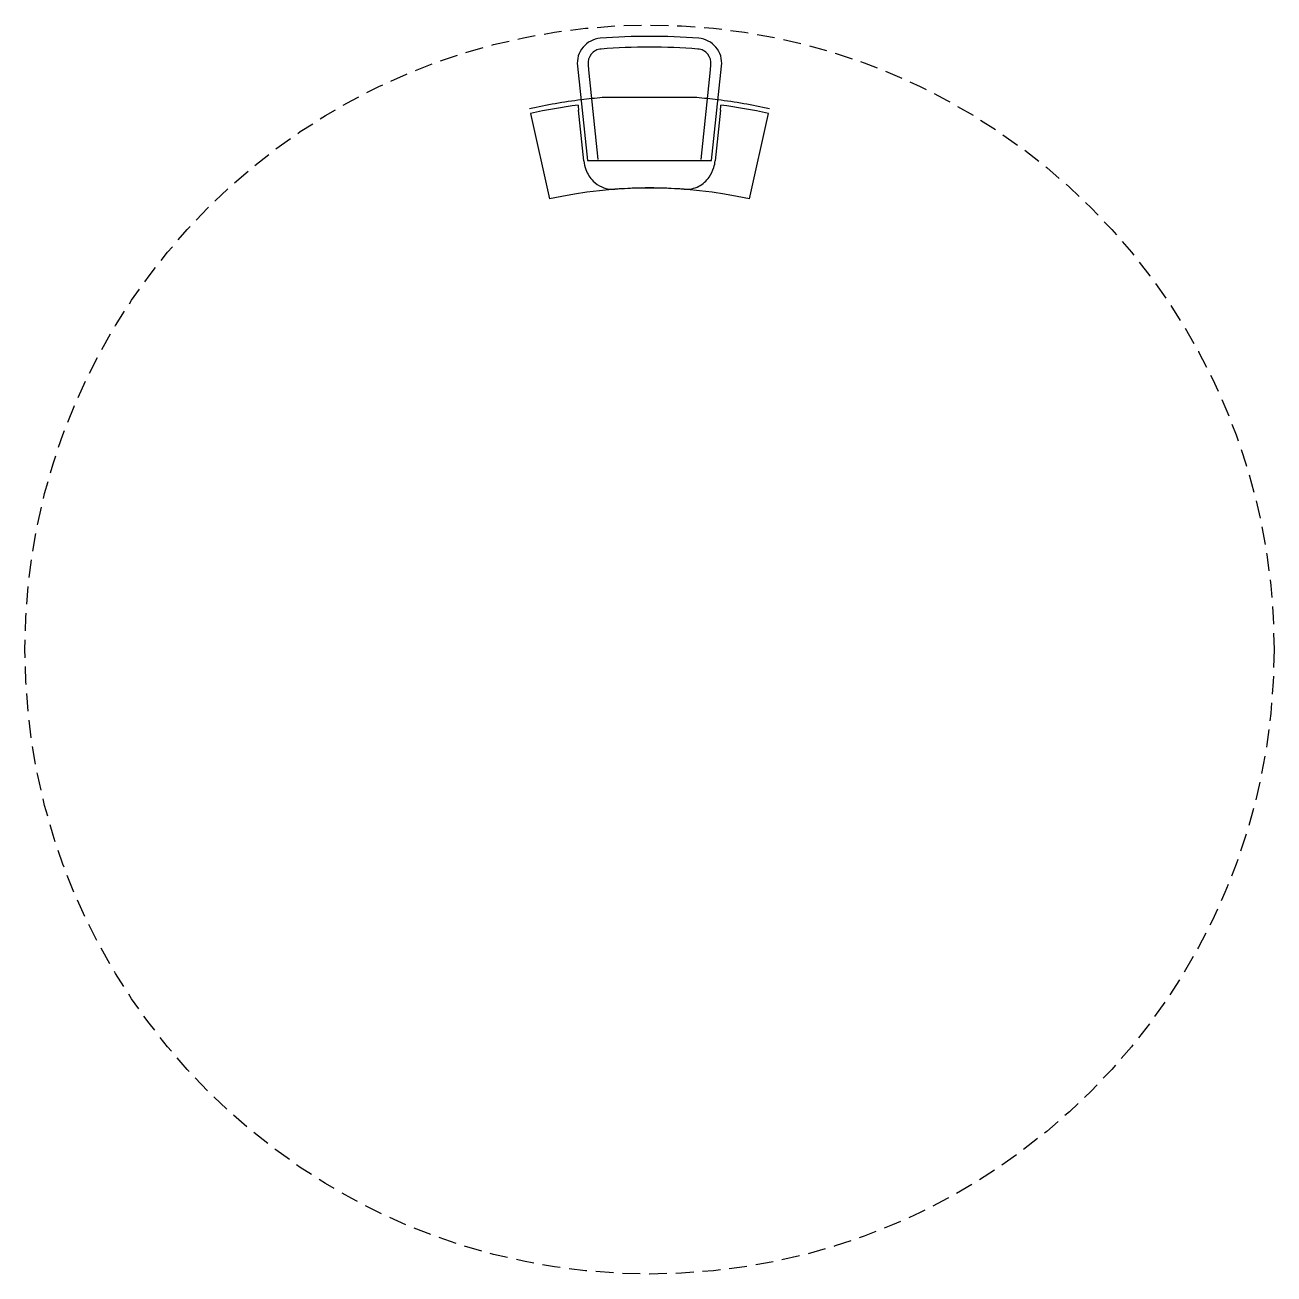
# Model space of a CAD drawing. Header units: millimetres. Extents: x -17.5 to 17.5, y -17.5 to 17.5.
import ezdxf

# ---------------------------------------------------------------- set-up
doc = ezdxf.new("R2010")
doc.units = ezdxf.units.MM
doc.linetypes.add('DASHED', pattern=[0.75, 0.5, -0.25])
doc.layers.get('0').update_dxf_attribs({"linetype": 'CONTINUOUS'})

msp = doc.modelspace()

# ---------------------------------------------------------------- linework, layer by layer
for p, q in [((-1.722, 16.386), (-1.707, 16.239)), ((-1.707, 16.239), (-1.444, 13.735)), ((1.444, 13.735), (1.707, 16.239)), ((1.707, 16.239), (1.722, 16.386)), ((1.322, 15.464), (-1.322, 15.464)), ((-1.841, 13.693), (-1.991, 15.112)), ((1.991, 15.112), (1.841, 13.693)), ((-3.33, 15.022), (-2.799, 12.624)), ((2.799, 12.624), (3.33, 15.022))]:
    msp.add_line(p, q)
msp.add_lwpolyline([(1.742, 13.703), (2.02, 16.346), (2.021, 16.355, 0.421341), (1.381, 17.126, 0.040245), (-1.381, 17.126, 0.421341), (-2.021, 16.355), (-2.02, 16.346), (-1.742, 13.703)], format="xyb", close=True)
at = {"linetype": 'DASHED'}
msp.add_circle((0, 0), 17.5, dxfattribs=at)
for centre, radius, start, end in [((-1.324, 16.428), 0.4, 94.6093, 186), ((0, 0), 16.881, 85.3907, 94.6093), ((1.324, 16.428), 0.4, -6, 85.3907), ((0, 0), 15.52, 97.0849, 102.5), ((0, 0), 15.52, 94.8855, 97.0849), ((0, 0), 15.52, 82.9151, 85.1145), ((0, 0), 15.52, 77.5, 82.9151), ((0, 0), 15.387, 97.4493, 102.5), ((0, 0), 15.387, 77.5, 82.5507), ((0, 0), 12.931, 77.5, 102.5), ((0, 0), 12.933, 85.6782, 94.3218)]:
    msp.add_arc(centre, radius, start, end)
for points, knots in [([(-1.995, 15.257), (-1.996, 15.233), (-1.996, 15.209), (-1.995, 15.16), (-1.993, 15.136), (-1.991, 15.112)], [-0.01453548, -0.01453548, -0.01453548, -0.01453548, -0.00726774, -0.00726774, 0, 0, 0, 0]), ([(1.991, 15.112), (1.993, 15.136), (1.995, 15.16), (1.996, 15.209), (1.996, 15.233), (1.995, 15.257)], [0, 0, 0, 0, 0.00726774, 0.00726774, 0.01453548, 0.01453548, 0.01453548, 0.01453548]), ([(-1.841, 13.693), (-1.833, 13.609), (-1.813, 13.526), (-1.737, 13.328), (-1.667, 13.218), (-1.506, 13.058), (-1.424, 13.001), (-1.265, 12.929), (-1.192, 12.909), (-1.069, 12.894), (-1.022, 12.893), (-0.975, 12.897)], [-0.1301166, -0.1301166, -0.1301166, -0.1301166, -0.1048346, -0.1048346, -0.0664445, -0.0664445, -0.0369136, -0.0369136, -0.0141975, -0.0141975, 0, 0, 0, 0]), ([(0.975, 12.897), (1.114, 12.886), (1.255, 12.917), (1.494, 13.043), (1.594, 13.132), (1.729, 13.32), (1.774, 13.412), (1.822, 13.568), (1.835, 13.63), (1.841, 13.693)], [-0.1301154, -0.1301154, -0.1301154, -0.1301154, -0.0883101, -0.0883101, -0.0490612, -0.0490612, -0.0188697, -0.0188697, 0, 0, 0, 0])]:
    msp.add_open_spline(points, degree=3, knots=knots)

doc.saveas('drawing.dxf')
